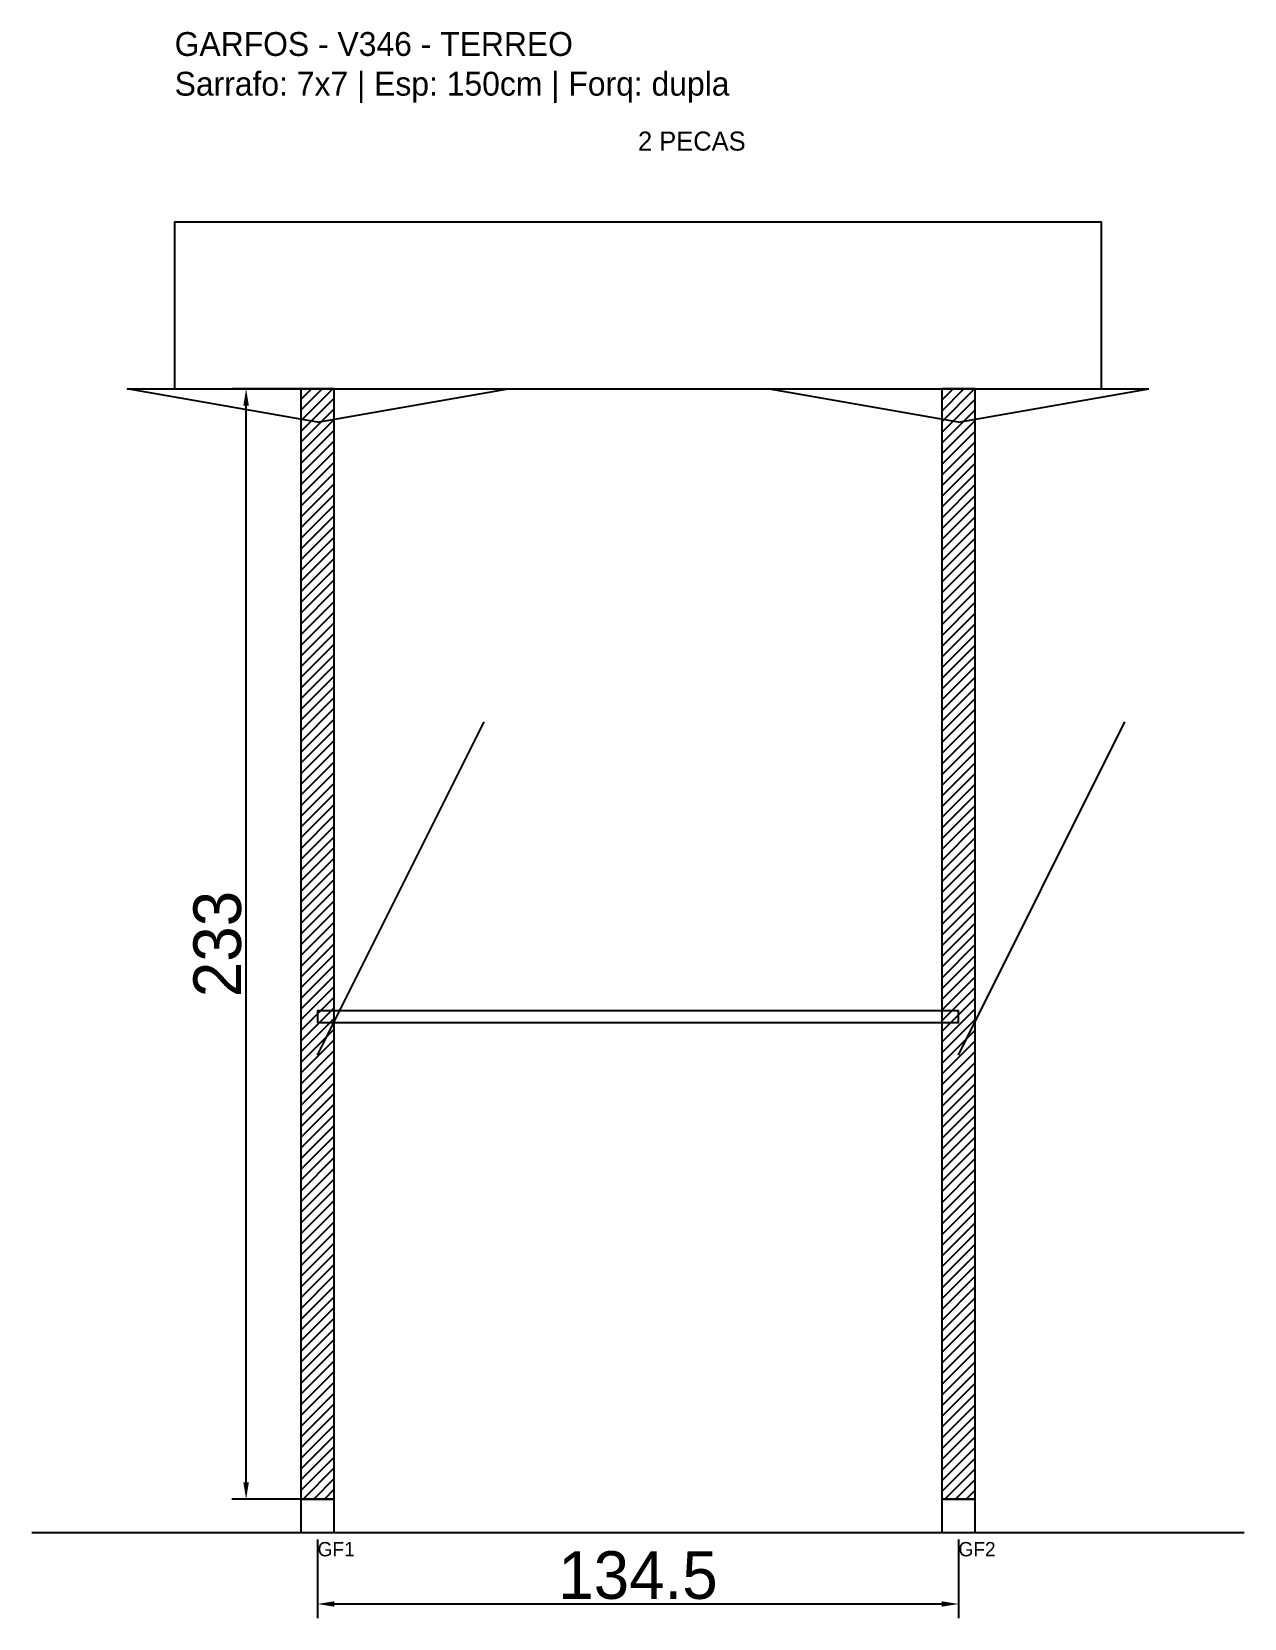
# Model space of a CAD drawing. Header units: metres. Extents: x -30 to 224, y -25 to 308.
import ezdxf

# ---------------------------------------------------------------- set-up
doc = ezdxf.new("R2010")
doc.units = ezdxf.units.M
for name, color, linetype in [('BARRA_ANCORAGEM', 1, 'Continuous'), ('COTA', 241, 'Continuous'), ('GARFOS OK', 3, 'Continuous'), ('NOME DA VIGA', 6, 'Continuous'), ('SARR_7x7', 40, 'Continuous'), ('TIRAS REESCORAMENTO', 252, 'Continuous'), ('VIGAS', 3, 'Continuous')]:
    doc.layers.add(name, color=color, linetype=linetype)
doc.dimstyles.new('EZ DXF', dxfattribs={"dimtxt": 10, "dimasz": 3.5, "dimexe": 3, "dimexo": 1.5, "dimgap": 1, "dimtad": 1, "dimdec": 1, "dimdsep": 46, "dimcen": 2.5, "dimazin": 3, "dimtfac": 1, "dimtmove": 0, "dimatfit": 3})

msp = doc.modelspace()

# ---------------------------------------------------------------- hatches: boundary and pattern name
at = {"layer": 'COTA'}
h = msp.add_hatch(dxfattribs=at)
h.set_pattern_fill('ANSI31', scale=0.5)
h.paths.add_polyline_path([(26.5, 0), (33.5, 0), (33.5, 233), (26.5, 233)])
h = msp.add_hatch(dxfattribs=at)
h.set_pattern_fill('ANSI31', scale=0.5)
h.paths.add_polyline_path([(161, 0), (168, 0), (168, 233), (161, 233)])

# ---------------------------------------------------------------- linework, layer by layer
at = {"layer": 'BARRA_ANCORAGEM'}
for p, q in [((30, 93.2), (64.95, 163.1)), ((164.5, 93.2), (199.45, 163.1))]:
    msp.add_line(p, q, dxfattribs=at)
at = {"layer": 'GARFOS OK'}
for p, q in [((30, 226), (-10, 233)), ((-10, 233), (70, 233)), ((30, 226), (70, 233)), ((164.5, 226), (124.5, 233)), ((124.5, 233), (204.5, 233)), ((164.5, 226), (204.5, 233))]:
    msp.add_line(p, q, dxfattribs=at)
at = {"layer": 'GARFOS OK', "linetype": 'CONTINUOUS'}
msp.add_line((-30, -7), (224.5, -7), dxfattribs=at)
at = {"layer": 'GARFOS OK'}
for points in [[(26.5, 0), (33.5, 0), (33.5, 233), (26.5, 233), (26.5, 0)], [(161, 0), (168, 0), (168, 233), (161, 233), (161, 0)]]:
    msp.add_lwpolyline(points, dxfattribs=at)
at = {"layer": 'SARR_7x7'}
for points in [[(26.5, -7), (33.5, -7), (33.5, 0), (26.5, 0), (26.5, -7)], [(161, -7), (168, -7), (168, 0), (161, 0), (161, -7)]]:
    msp.add_lwpolyline(points, dxfattribs=at)
at = {"layer": 'TIRAS REESCORAMENTO'}
msp.add_lwpolyline([(30, 100), (164.5, 100), (164.5, 102.5), (30, 102.5), (30, 100)], dxfattribs=at)
at = {"layer": 'VIGAS'}
msp.add_lwpolyline([(0, 233), (194.5, 233), (194.5, 268), (0, 268), (0, 233)], dxfattribs=at)

# ---------------------------------------------------------------- texts
at = {"layer": 'NOME DA VIGA'}
for s, height, p in [('2 PECAS', 4, (97.25, 283)), ('GF1', 3, (30, -12)), ('GF2', 3, (164.5, -12))]:
    msp.add_text(s, height=height, dxfattribs=at).set_placement(p)
at = {"layer": 'NOME DA VIGA', "insert": (0, 293), "char_height": 5, "attachment_point": 7}
msp.add_mtext('GARFOS - V346 - TERREO\\PSarrafo: 7x7 | Esp: 150cm | Forq: dupla', dxfattribs=at)

# ---------------------------------------------------------------- dimensions: what is measured, and where the dimension line sits
at = {"layer": 'COTA'}
msp.add_linear_dim(base=(15, 0), p1=(30, 0), p2=(30, 233), angle=90, dimstyle='EZ DXF', dxfattribs=at).render()
msp.add_linear_dim(base=(30, -22), p1=(30, -7), p2=(164.5, -7), dimstyle='EZ DXF', dxfattribs=at).render()

doc.saveas('drawing.dxf')
